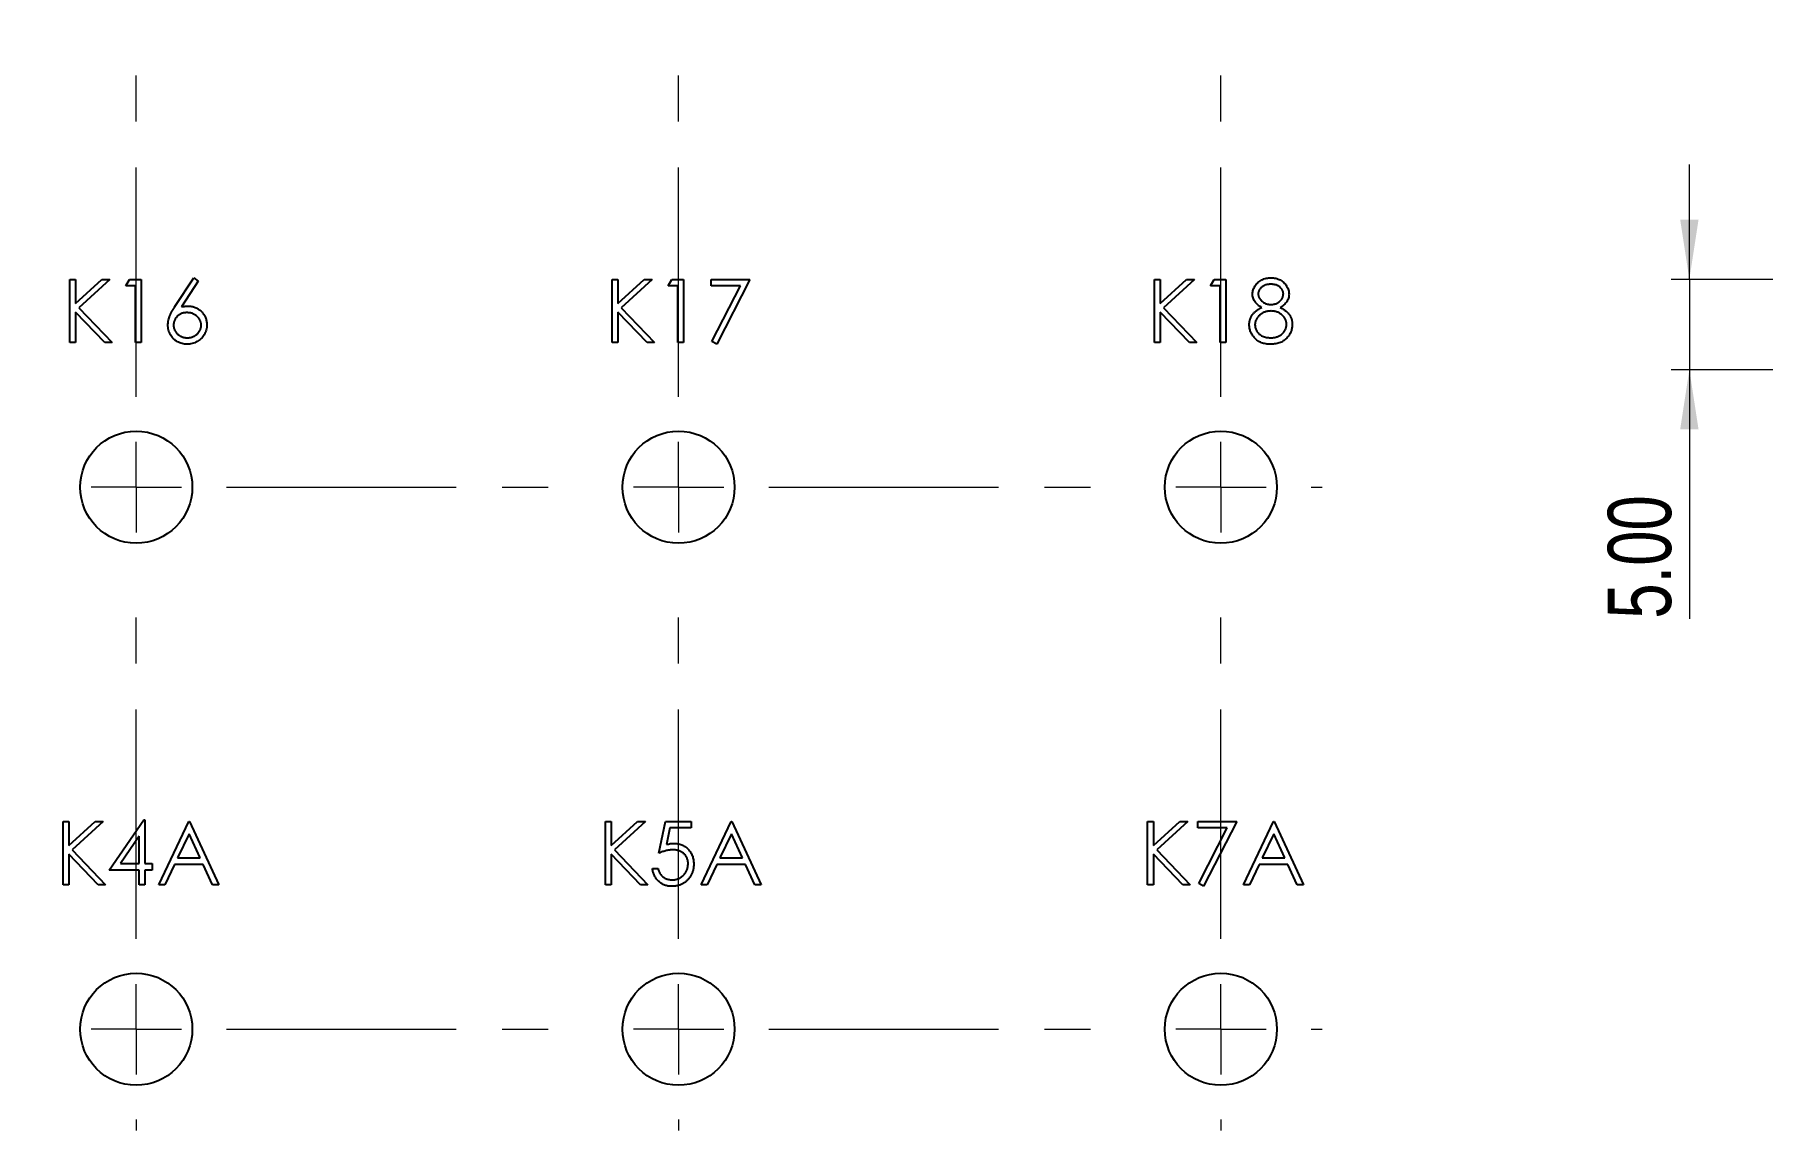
# Model space of a CAD drawing. Header units: millimetres. Extents: x 0 to 589, y 0 to 415.
# Drawn here: x 267.6 to 363.2, y 225.2 to 285.8 of the extents above; entities that cross this region are included whole.
import ezdxf

# ---------------------------------------------------------------- set-up
doc = ezdxf.new("R2010")
doc.units = ezdxf.units.MM
doc.linetypes.add('CENTERX2', pattern=[20.32, 12.7, -2.54, 2.54, -2.54])
doc.styles.add('SLDTEXTSTYLE1', font='TXT', dxfattribs={"width": 0.75})
doc.dimstyles.new('SLDDIMSTYLE1', dxfattribs={"dimtxt": 3.5, "dimasz": 3.302, "dimexe": 0, "dimexo": 0.0625, "dimgap": 0.875, "dimtad": 1, "dimrnd": 1e-09, "dimzin": 4, "dimdsep": 46, "dimtxsty": 'SLDTEXTSTYLE1', "dimsah": 1, "dimcen": 0.09, "dimadec": 0, "dimazin": 1, "dimtfac": 1, "dimtmove": 0, "dimatfit": 0, "dimfxl": 1, "dimfrac": 2, "dimtolj": 1, "dimtzin": 12, "dimarcsym": 0})

# ---------------------------------------------------------------- blocks, each defined once
blk = doc.blocks.new('_D_21')
at = {"color": 7, "linetype": 'Continuous', "lineweight": 0}
for p, q in [((359.166, 272.26), (359.166, 278.61)), ((426, 272.26), (358.166, 272.26)), ((359.166, 272.26), (359.166, 267.26)), ((378.6, 267.26), (358.166, 267.26)), ((359.166, 267.26), (359.166, 253.482))]:
    blk.add_line(p, q, dxfattribs=at)
at = {"color": 7, "linetype": 'Continuous', "lineweight": 18}
for points in [[(359.166, 272.26), (359.674, 275.562), (358.658, 275.562)], [(359.166, 267.26), (358.658, 263.958), (359.674, 263.958)]]:
    blk.add_solid(points, dxfattribs=at)
at = {"color": 7, "linetype": 'Continuous', "lineweight": 18, "insert": (354.655, 253.482), "char_height": 3.5, "attachment_point": 1, "rotation": 90, "style": 'SLDTEXTSTYLE1'}
blk.add_mtext('5.00', dxfattribs=at)
blk = doc.blocks.new('SW_CENTERMARKSYMBOL_6')
at = {"color": 0, "linetype": 'Continuous', "lineweight": 18}
for p, q in [((-120, 5), (-120, 5.6)), ((-90, 5), (-90, 5.6)), ((-60, 5), (-60, 5.6)), ((-30, 5), (-30, 5.6)), ((0, 5), (0, 5.6)), ((30, 5), (30, 5.6)), ((-120, 0), (-120, 2.5)), ((-90, 0), (-90, 2.5)), ((-60, 0), (-60, 2.5)), ((-30, 0), (-30, 2.5)), ((0, 0), (0, 2.5)), ((30, 0), (30, 2.5)), ((-125, 0), (-125.6, 0)), ((-120, 0), (-122.5, 0)), ((-120, 0), (-120, -2.5)), ((-120, 0), (-117.5, 0)), ((-90, 0), (-92.5, 0)), ((-90, 0), (-90, -2.5)), ((-90, 0), (-87.5, 0)), ((-60, 0), (-62.5, 0)), ((-60, 0), (-60, -2.5)), ((-60, 0), (-57.5, 0)), ((-30, 0), (-32.5, 0)), ((-30, 0), (-30, -2.5)), ((-30, 0), (-27.5, 0)), ((0, 0), (-2.5, 0)), ((0, 0), (0, -2.5)), ((0, 0), (2.5, 0)), ((30, 0), (27.5, 0)), ((30, 0), (30, -2.5)), ((30, 0), (32.5, 0)), ((35, 0), (35.6, 0)), ((-120, -30), (-120, -27.5)), ((-90, -30), (-90, -27.5)), ((-60, -30), (-60, -27.5)), ((-30, -30), (-30, -27.5)), ((0, -30), (0, -27.5)), ((30, -30), (30, -27.5)), ((-125, -30), (-125.6, -30)), ((-120, -30), (-122.5, -30)), ((-120, -30), (-120, -32.5)), ((-120, -30), (-117.5, -30)), ((-90, -30), (-92.5, -30)), ((-90, -30), (-90, -32.5)), ((-90, -30), (-87.5, -30)), ((-60, -30), (-62.5, -30)), ((-60, -30), (-60, -32.5)), ((-60, -30), (-57.5, -30)), ((-30, -30), (-32.5, -30)), ((-30, -30), (-30, -32.5)), ((-30, -30), (-27.5, -30)), ((0, -30), (-2.5, -30)), ((0, -30), (0, -32.5)), ((0, -30), (2.5, -30)), ((30, -30), (27.5, -30)), ((30, -30), (30, -32.5)), ((30, -30), (32.5, -30)), ((35, -30), (35.6, -30)), ((-120, -60), (-120, -57.5)), ((-90, -60), (-90, -57.5)), ((-60, -60), (-60, -57.5)), ((-30, -60), (-30, -57.5)), ((0, -60), (0, -57.5)), ((30, -60), (30, -57.5)), ((-125, -60), (-125.6, -60)), ((-120, -60), (-122.5, -60)), ((-120, -60), (-120, -62.5)), ((-120, -60), (-117.5, -60)), ((-90, -60), (-92.5, -60)), ((-90, -60), (-90, -62.5)), ((-90, -60), (-87.5, -60)), ((-60, -60), (-62.5, -60)), ((-60, -60), (-60, -62.5)), ((-60, -60), (-57.5, -60)), ((-30, -60), (-32.5, -60)), ((-30, -60), (-30, -62.5)), ((-30, -60), (-27.5, -60)), ((0, -60), (-2.5, -60)), ((0, -60), (0, -62.5)), ((0, -60), (2.5, -60)), ((30, -60), (27.5, -60)), ((30, -60), (30, -62.5)), ((30, -60), (32.5, -60)), ((35, -60), (35.6, -60)), ((-120, -90), (-120, -87.5)), ((-90, -90), (-90, -87.5)), ((-60, -90), (-60, -87.5)), ((-30, -90), (-30, -87.5)), ((0, -90), (0, -87.5)), ((30, -90), (30, -87.5)), ((-125, -90), (-125.6, -90)), ((-120, -90), (-122.5, -90)), ((-120, -90), (-120, -92.5)), ((-120, -90), (-117.5, -90)), ((-90, -90), (-92.5, -90)), ((-90, -90), (-90, -92.5)), ((-90, -90), (-87.5, -90)), ((-60, -90), (-62.5, -90)), ((-60, -90), (-60, -92.5)), ((-60, -90), (-57.5, -90)), ((-30, -90), (-32.5, -90)), ((-30, -90), (-30, -92.5)), ((-30, -90), (-27.5, -90)), ((0, -90), (-2.5, -90)), ((0, -90), (0, -92.5)), ((0, -90), (2.5, -90)), ((30, -90), (27.5, -90)), ((30, -90), (30, -92.5)), ((30, -90), (32.5, -90)), ((35, -90), (35.6, -90)), ((-120, -95), (-120, -95.6)), ((-90, -95), (-90, -95.6)), ((-60, -95), (-60, -95.6)), ((-30, -95), (-30, -95.6)), ((0, -95), (0, -95.6)), ((30, -95), (30, -95.6))]:
    blk.add_line(p, q, dxfattribs=at)
at = {"color": 0, "linetype": 'CENTERX2', "lineweight": 18}
for p, q in [((-115, 0), (-95, 0)), ((-85, 0), (-65, 0)), ((-55, 0), (-35, 0)), ((-25, 0), (-5, 0)), ((5, 0), (25, 0)), ((-120, -25), (-120, -5)), ((-90, -25), (-90, -5)), ((-60, -25), (-60, -5)), ((-30, -25), (-30, -5)), ((0, -25), (0, -5)), ((30, -25), (30, -5)), ((-115, -30), (-95, -30)), ((-85, -30), (-65, -30)), ((-55, -30), (-35, -30)), ((-25, -30), (-5, -30)), ((5, -30), (25, -30)), ((-120, -55), (-120, -35)), ((-90, -55), (-90, -35)), ((-60, -55), (-60, -35)), ((-30, -55), (-30, -35)), ((0, -55), (0, -35)), ((30, -55), (30, -35)), ((-115, -60), (-95, -60)), ((-85, -60), (-65, -60)), ((-55, -60), (-35, -60)), ((-25, -60), (-5, -60)), ((5, -60), (25, -60)), ((-120, -85), (-120, -65)), ((-90, -85), (-90, -65)), ((-60, -85), (-60, -65)), ((-30, -85), (-30, -65)), ((0, -85), (0, -65)), ((30, -85), (30, -65)), ((-115, -90), (-95, -90)), ((-85, -90), (-65, -90)), ((-55, -90), (-35, -90)), ((-25, -90), (-5, -90)), ((5, -90), (25, -90))]:
    blk.add_line(p, q, dxfattribs=at)

msp = doc.modelspace()

# ---------------------------------------------------------------- linework, layer by layer
at = {"color": 7, "linetype": 'Continuous', "lineweight": 25}
for p, q in [((269.572, 272.26), (269.886, 272.26)), ((269.572, 268.76), (269.572, 272.26)), ((269.886, 270.927), (271.345, 272.26)), ((269.886, 272.26), (269.886, 270.927)), ((271.793, 272.26), (270.073, 270.689)), ((271.345, 272.26), (271.793, 272.26)), ((272.668, 271.901), (272.873, 272.26)), ((273.206, 271.901), (272.668, 271.901)), ((272.873, 272.26), (273.52, 272.26)), ((273.206, 268.76), (273.206, 271.901)), ((273.52, 272.26), (273.52, 268.76)), ((275.392, 270.753), (276.437, 272.35)), ((276.679, 272.16), (275.754, 270.745)), ((276.437, 272.35), (276.679, 272.16)), ((299.572, 272.26), (299.886, 272.26)), ((299.572, 268.76), (299.572, 272.26)), ((299.886, 270.927), (301.345, 272.26)), ((299.886, 272.26), (299.886, 270.927)), ((301.793, 272.26), (300.073, 270.689)), ((301.345, 272.26), (301.793, 272.26)), ((302.668, 271.901), (302.873, 272.26)), ((303.206, 271.901), (302.668, 271.901)), ((302.873, 272.26), (303.52, 272.26)), ((303.206, 268.76), (303.206, 271.901)), ((303.52, 272.26), (303.52, 268.76)), ((305.046, 272.26), (307.2, 272.26)), ((305.046, 271.901), (305.046, 272.26)), ((306.668, 271.901), (305.046, 271.901)), ((305.089, 268.82), (306.668, 271.901)), ((307.2, 272.26), (305.36, 268.67)), ((329.572, 272.26), (329.886, 272.26)), ((329.572, 268.76), (329.572, 272.26)), ((329.886, 270.927), (331.345, 272.26)), ((329.886, 272.26), (329.886, 270.927)), ((331.793, 272.26), (330.073, 270.689)), ((331.345, 272.26), (331.793, 272.26)), ((332.668, 271.901), (332.873, 272.26)), ((333.206, 271.901), (332.668, 271.901)), ((332.873, 272.26), (333.52, 272.26)), ((333.206, 268.76), (333.206, 271.901)), ((333.52, 272.26), (333.52, 268.76)), ((270.073, 270.689), (271.927, 268.76)), ((300.073, 270.689), (301.927, 268.76)), ((330.073, 270.689), (331.927, 268.76)), ((269.886, 270.449), (269.886, 268.76)), ((271.509, 268.76), (269.886, 270.449)), ((299.886, 270.449), (299.886, 268.76)), ((301.509, 268.76), (299.886, 270.449)), ((329.886, 270.449), (329.886, 268.76)), ((331.509, 268.76), (329.886, 270.449)), ((269.886, 268.76), (269.572, 268.76)), ((271.927, 268.76), (271.509, 268.76)), ((273.52, 268.76), (273.206, 268.76)), ((299.886, 268.76), (299.572, 268.76)), ((301.927, 268.76), (301.509, 268.76)), ((303.52, 268.76), (303.206, 268.76)), ((305.36, 268.67), (305.089, 268.82)), ((329.886, 268.76), (329.572, 268.76)), ((331.927, 268.76), (331.509, 268.76)), ((333.52, 268.76), (333.206, 268.76)), ((269.2, 242.26), (269.514, 242.26)), ((269.2, 238.76), (269.2, 242.26)), ((269.514, 240.927), (270.973, 242.26)), ((269.514, 242.26), (269.514, 240.927)), ((271.421, 242.26), (269.701, 240.689)), ((270.973, 242.26), (271.421, 242.26)), ((271.758, 239.568), (273.668, 242.35)), ((273.668, 242.35), (273.732, 242.35)), ((273.732, 242.35), (273.732, 239.927)), ((274.495, 238.76), (276.155, 242.26)), ((276.155, 242.26), (276.2, 242.26)), ((276.2, 242.26), (277.815, 238.76)), ((299.2, 242.26), (299.514, 242.26)), ((299.2, 238.76), (299.2, 242.26)), ((299.514, 240.927), (300.973, 242.26)), ((299.514, 242.26), (299.514, 240.927)), ((301.421, 242.26), (299.701, 240.689)), ((300.973, 242.26), (301.421, 242.26)), ((302.161, 240.51), (302.52, 242.26)), ((302.52, 242.26), (303.956, 242.26)), ((302.766, 241.901), (302.577, 240.98)), ((303.956, 241.901), (302.766, 241.901)), ((303.956, 242.26), (303.956, 241.901)), ((304.495, 238.76), (306.155, 242.26)), ((306.155, 242.26), (306.2, 242.26)), ((306.2, 242.26), (307.815, 238.76)), ((329.2, 242.26), (329.514, 242.26)), ((329.2, 238.76), (329.2, 242.26)), ((329.514, 240.927), (330.973, 242.26)), ((329.514, 242.26), (329.514, 240.927)), ((331.421, 242.26), (329.701, 240.689)), ((330.973, 242.26), (331.421, 242.26)), ((331.982, 242.26), (334.136, 242.26)), ((331.982, 241.901), (331.982, 242.26)), ((333.604, 241.901), (331.982, 241.901)), ((332.025, 238.82), (333.604, 241.901)), ((334.136, 242.26), (332.296, 238.67)), ((334.495, 238.76), (336.155, 242.26)), ((336.155, 242.26), (336.2, 242.26)), ((336.2, 242.26), (337.815, 238.76)), ((273.418, 241.447), (272.375, 239.927)), ((273.418, 239.927), (273.418, 241.447)), ((276.174, 241.578), (275.54, 240.241)), ((276.791, 240.241), (276.174, 241.578)), ((306.174, 241.578), (305.54, 240.241)), ((306.791, 240.241), (306.174, 241.578)), ((336.174, 241.578), (335.54, 240.241)), ((336.791, 240.241), (336.174, 241.578)), ((269.514, 240.449), (269.514, 238.76)), ((271.137, 238.76), (269.514, 240.449)), ((269.701, 240.689), (271.556, 238.76)), ((272.375, 239.927), (273.418, 239.927)), ((273.732, 239.927), (274.136, 239.927)), ((274.136, 239.927), (274.136, 239.568)), ((275.54, 240.241), (276.791, 240.241)), ((299.514, 240.449), (299.514, 238.76)), ((301.137, 238.76), (299.514, 240.449)), ((299.701, 240.689), (301.556, 238.76)), ((305.54, 240.241), (306.791, 240.241)), ((329.514, 240.449), (329.514, 238.76)), ((331.137, 238.76), (329.514, 240.449)), ((329.701, 240.689), (331.556, 238.76)), ((335.54, 240.241), (336.791, 240.241)), ((273.418, 239.568), (271.758, 239.568)), ((273.418, 238.76), (273.418, 239.568)), ((273.732, 239.568), (273.732, 238.76)), ((274.136, 239.568), (273.732, 239.568)), ((275.37, 239.882), (274.838, 238.76)), ((276.956, 239.882), (275.37, 239.882)), ((277.474, 238.76), (276.956, 239.882)), ((301.802, 239.657), (302.117, 239.657)), ((305.37, 239.882), (304.838, 238.76)), ((306.956, 239.882), (305.37, 239.882)), ((307.474, 238.76), (306.956, 239.882)), ((335.37, 239.882), (334.838, 238.76)), ((336.956, 239.882), (335.37, 239.882)), ((337.474, 238.76), (336.956, 239.882)), ((269.514, 238.76), (269.2, 238.76)), ((271.556, 238.76), (271.137, 238.76)), ((273.732, 238.76), (273.418, 238.76)), ((274.838, 238.76), (274.495, 238.76)), ((277.815, 238.76), (277.474, 238.76)), ((299.514, 238.76), (299.2, 238.76)), ((301.556, 238.76), (301.137, 238.76)), ((304.838, 238.76), (304.495, 238.76)), ((307.815, 238.76), (307.474, 238.76)), ((329.514, 238.76), (329.2, 238.76)), ((331.556, 238.76), (331.137, 238.76)), ((332.296, 238.67), (332.025, 238.82)), ((334.838, 238.76), (334.495, 238.76)), ((337.815, 238.76), (337.474, 238.76))]:
    msp.add_line(p, q, dxfattribs=at)
for centre in [(273.251, 260.76), (303.251, 260.76), (333.251, 260.76), (273.251, 230.76), (303.251, 230.76), (333.251, 230.76)]:
    msp.add_circle(centre, 3.1, dxfattribs=at)
for points, knots in [([(335.001, 271.452), (335.003, 271.489), (335.006, 271.564), (335.033, 271.675), (335.076, 271.785), (335.135, 271.892), (335.208, 271.993), (335.296, 272.084), (335.397, 272.163), (335.51, 272.229), (335.631, 272.284), (335.759, 272.321), (335.891, 272.345), (335.981, 272.348), (336.027, 272.35)], [0, 0, 0, 0, 0.074058, 0.14887, 0.226668, 0.307735, 0.391157, 0.473929, 0.557928, 0.644989, 0.733364, 0.821092, 0.909287, 1, 1, 1, 1]), ([(336.009, 271.991), (335.985, 271.99), (335.937, 271.989), (335.866, 271.982), (335.799, 271.969), (335.735, 271.952), (335.675, 271.929), (335.617, 271.901), (335.563, 271.868), (335.512, 271.831), (335.466, 271.789), (335.426, 271.747), (335.392, 271.701), (335.363, 271.654), (335.343, 271.605), (335.327, 271.554), (335.316, 271.501), (335.316, 271.465), (335.315, 271.447)], [0, 0, 0, 0, 0.075243, 0.147209, 0.216447, 0.284025, 0.350655, 0.415031, 0.47963, 0.544652, 0.608044, 0.667828, 0.725114, 0.780992, 0.835527, 0.889438, 0.944072, 1, 1, 1, 1]), ([(336.706, 271.454), (336.706, 271.47), (336.705, 271.503), (336.696, 271.552), (336.682, 271.6), (336.662, 271.647), (336.637, 271.692), (336.606, 271.737), (336.569, 271.78), (336.528, 271.823), (336.481, 271.862), (336.429, 271.897), (336.371, 271.926), (336.308, 271.95), (336.24, 271.968), (336.168, 271.981), (336.09, 271.989), (336.037, 271.99), (336.009, 271.991)], [0, 0, 0, 0, 0.050902, 0.101034, 0.151084, 0.203062, 0.256248, 0.310847, 0.368769, 0.430015, 0.49252, 0.556049, 0.621996, 0.690192, 0.761385, 0.836356, 0.915487, 1, 1, 1, 1]), ([(336.027, 272.35), (336.071, 272.348), (336.159, 272.345), (336.288, 272.322), (336.412, 272.282), (336.529, 272.228), (336.638, 272.162), (336.735, 272.081), (336.82, 271.991), (336.891, 271.89), (336.949, 271.783), (336.99, 271.672), (337.015, 271.558), (337.019, 271.48), (337.02, 271.442)], [0, 0, 0, 0, 0.08941, 0.176306, 0.262626, 0.349446, 0.435498, 0.518928, 0.601355, 0.684256, 0.765807, 0.844877, 0.92228, 1, 1, 1, 1]), ([(275.001, 269.736), (275.002, 269.772), (275.005, 269.846), (275.022, 269.957), (275.049, 270.071), (275.079, 270.168), (275.111, 270.247), (275.138, 270.311), (275.171, 270.377), (275.206, 270.447), (275.247, 270.519), (275.291, 270.594), (275.34, 270.672), (275.375, 270.725), (275.392, 270.753)], [0, 0, 0, 0, 0.097818, 0.199726, 0.305276, 0.415811, 0.474472, 0.537274, 0.603657, 0.674299, 0.749834, 0.828598, 0.912378, 1, 1, 1, 1]), ([(275.754, 270.745), (275.816, 270.755), (275.936, 270.774), (276.057, 270.778), (276.117, 270.779)], [0, 0, 0, 0, 0.5126593, 1, 1, 1, 1]), ([(276.117, 270.779), (276.152, 270.778), (276.222, 270.776), (276.325, 270.762), (276.424, 270.739), (276.518, 270.706), (276.608, 270.663), (276.695, 270.612), (276.777, 270.55), (276.854, 270.481), (276.924, 270.404), (276.986, 270.323), (277.039, 270.237), (277.081, 270.146), (277.114, 270.051), (277.138, 269.952), (277.152, 269.848), (277.154, 269.778), (277.155, 269.742)], [0, 0, 0, 0, 0.0652308, 0.1284049, 0.1900671, 0.2509434, 0.3115458, 0.3728628, 0.4350237, 0.4990717, 0.5630911, 0.6255101, 0.68668, 0.7472825, 0.8085635, 0.8707421, 0.934341, 1, 1, 1, 1]), ([(334.822, 269.751), (334.822, 269.775), (334.823, 269.824), (334.831, 269.895), (334.844, 269.965), (334.861, 270.033), (334.885, 270.099), (334.913, 270.163), (334.946, 270.226), (334.984, 270.287), (335.028, 270.346), (335.078, 270.403), (335.135, 270.458), (335.199, 270.512), (335.267, 270.565), (335.343, 270.615), (335.425, 270.665), (335.483, 270.694), (335.512, 270.71)], [0, 0, 0, 0, 0.058854, 0.116315, 0.172675, 0.22878, 0.28458, 0.340257, 0.39663, 0.453507, 0.512318, 0.572648, 0.636022, 0.702363, 0.771483, 0.844184, 0.92007, 1, 1, 1, 1]), ([(335.512, 270.71), (335.472, 270.732), (335.393, 270.775), (335.289, 270.853), (335.2, 270.939), (335.127, 271.032), (335.07, 271.131), (335.031, 271.235), (335.005, 271.342), (335.002, 271.415), (335.001, 271.452)], [0, 0, 0, 0, 0.14586, 0.282426, 0.41085, 0.535029, 0.654701, 0.770133, 0.884556, 1, 1, 1, 1]), ([(336.03, 270.51), (335.999, 270.509), (335.938, 270.508), (335.848, 270.496), (335.762, 270.479), (335.68, 270.454), (335.602, 270.421), (335.528, 270.381), (335.457, 270.333), (335.392, 270.28), (335.332, 270.222), (335.28, 270.16), (335.235, 270.096), (335.199, 270.03), (335.17, 269.961), (335.151, 269.889), (335.138, 269.816), (335.137, 269.765), (335.136, 269.74)], [0, 0, 0, 0, 0.0712687, 0.1398118, 0.2064974, 0.2715352, 0.3360818, 0.4005284, 0.4649838, 0.5300503, 0.5944234, 0.6555827, 0.7148491, 0.7721151, 0.8289992, 0.8851222, 0.9420794, 1, 1, 1, 1]), ([(335.315, 271.447), (335.316, 271.428), (335.317, 271.392), (335.328, 271.339), (335.343, 271.286), (335.368, 271.236), (335.398, 271.186), (335.434, 271.138), (335.478, 271.092), (335.527, 271.047), (335.58, 271.005), (335.637, 270.969), (335.696, 270.938), (335.757, 270.913), (335.82, 270.893), (335.885, 270.879), (335.953, 270.87), (335.999, 270.869), (336.022, 270.869)], [0, 0, 0, 0, 0.054564, 0.107826, 0.161924, 0.21751, 0.274498, 0.334815, 0.397555, 0.464755, 0.532901, 0.600097, 0.665354, 0.731084, 0.796883, 0.863292, 0.930831, 1, 1, 1, 1]), ([(336.022, 270.869), (336.052, 270.87), (336.111, 270.872), (336.198, 270.888), (336.283, 270.913), (336.365, 270.948), (336.441, 270.991), (336.509, 271.044), (336.568, 271.103), (336.617, 271.169), (336.656, 271.24), (336.685, 271.31), (336.703, 271.382), (336.705, 271.43), (336.706, 271.454)], [0, 0, 0, 0, 0.08969, 0.178494, 0.266838, 0.356558, 0.445334, 0.530806, 0.614076, 0.697707, 0.779142, 0.855354, 0.928557, 1, 1, 1, 1]), ([(336.886, 269.773), (336.885, 269.797), (336.883, 269.844), (336.872, 269.914), (336.852, 269.981), (336.824, 270.047), (336.788, 270.11), (336.745, 270.172), (336.694, 270.23), (336.635, 270.287), (336.572, 270.339), (336.504, 270.385), (336.433, 270.423), (336.358, 270.455), (336.281, 270.48), (336.2, 270.497), (336.116, 270.508), (336.059, 270.509), (336.03, 270.51)], [0, 0, 0, 0, 0.057339, 0.113063, 0.169181, 0.225775, 0.283826, 0.343454, 0.405907, 0.471392, 0.538003, 0.603064, 0.667602, 0.732225, 0.797005, 0.863048, 0.930357, 1, 1, 1, 1]), ([(337.02, 271.442), (337.019, 271.404), (337.016, 271.329), (336.992, 271.22), (336.953, 271.119), (336.898, 271.023), (336.827, 270.934), (336.74, 270.852), (336.639, 270.775), (336.563, 270.732), (336.523, 270.71)], [0, 0, 0, 0, 0.121904, 0.239413, 0.35541, 0.472091, 0.592859, 0.718703, 0.854892, 1, 1, 1, 1]), ([(336.523, 270.71), (336.552, 270.695), (336.608, 270.666), (336.687, 270.619), (336.76, 270.569), (336.828, 270.52), (336.89, 270.468), (336.945, 270.414), (336.995, 270.359), (337.038, 270.302), (337.076, 270.243), (337.109, 270.183), (337.138, 270.121), (337.16, 270.056), (337.178, 269.99), (337.191, 269.921), (337.198, 269.851), (337.199, 269.803), (337.2, 269.779)], [0, 0, 0, 0, 0.079525, 0.1551, 0.22722, 0.295911, 0.362056, 0.42552, 0.485813, 0.544495, 0.60146, 0.657841, 0.713974, 0.769468, 0.82613, 0.882885, 0.940701, 1, 1, 1, 1]), ([(276.061, 268.67), (276.014, 268.672), (275.921, 268.675), (275.784, 268.702), (275.652, 268.745), (275.526, 268.806), (275.41, 268.882), (275.306, 268.973), (275.215, 269.078), (275.139, 269.197), (275.078, 269.324), (275.033, 269.457), (275.007, 269.595), (275.003, 269.689), (275.001, 269.736)], [0, 0, 0, 0, 0.084335, 0.167052, 0.249566, 0.33274, 0.415915, 0.497828, 0.580373, 0.6646, 0.749467, 0.83251, 0.915639, 1, 1, 1, 1]), ([(276.051, 270.42), (276.024, 270.419), (275.972, 270.418), (275.896, 270.409), (275.823, 270.392), (275.754, 270.371), (275.689, 270.342), (275.629, 270.307), (275.571, 270.265), (275.519, 270.218), (275.471, 270.166), (275.43, 270.111), (275.394, 270.053), (275.365, 269.992), (275.343, 269.929), (275.327, 269.863), (275.318, 269.794), (275.316, 269.747), (275.315, 269.723)], [0, 0, 0, 0, 0.070599, 0.137901, 0.203196, 0.26679, 0.329106, 0.390654, 0.452653, 0.515748, 0.577926, 0.63893, 0.698351, 0.757296, 0.816394, 0.876267, 0.936817, 1, 1, 1, 1]), ([(275.315, 269.723), (275.316, 269.7), (275.317, 269.653), (275.328, 269.585), (275.345, 269.519), (275.371, 269.456), (275.401, 269.395), (275.441, 269.339), (275.485, 269.283), (275.538, 269.232), (275.595, 269.184), (275.655, 269.143), (275.718, 269.107), (275.785, 269.079), (275.854, 269.057), (275.926, 269.041), (276.001, 269.031), (276.052, 269.03), (276.078, 269.029)], [0, 0, 0, 0, 0.061842, 0.121262, 0.180746, 0.239231, 0.298308, 0.358183, 0.420359, 0.484792, 0.549938, 0.613718, 0.676681, 0.739154, 0.8022, 0.86674, 0.93205, 1, 1, 1, 1]), ([(276.841, 269.723), (276.84, 269.747), (276.839, 269.794), (276.827, 269.863), (276.81, 269.929), (276.785, 269.993), (276.751, 270.053), (276.711, 270.111), (276.664, 270.166), (276.61, 270.218), (276.551, 270.265), (276.488, 270.307), (276.423, 270.342), (276.355, 270.371), (276.283, 270.392), (276.208, 270.409), (276.13, 270.418), (276.078, 270.419), (276.051, 270.42)], [0, 0, 0, 0, 0.061138, 0.119994, 0.178225, 0.236256, 0.294929, 0.354716, 0.41673, 0.480664, 0.545832, 0.609758, 0.672971, 0.736017, 0.799839, 0.864775, 0.931088, 1, 1, 1, 1]), ([(277.155, 269.742), (277.154, 269.693), (277.151, 269.597), (277.123, 269.456), (277.08, 269.323), (277.018, 269.198), (276.941, 269.082), (276.847, 268.979), (276.739, 268.887), (276.618, 268.811), (276.487, 268.748), (276.35, 268.703), (276.207, 268.675), (276.11, 268.672), (276.061, 268.67)], [0, 0, 0, 0, 0.085948, 0.169125, 0.250399, 0.33229, 0.413364, 0.494172, 0.576022, 0.660757, 0.745783, 0.830044, 0.914028, 1, 1, 1, 1]), ([(276.078, 269.029), (276.104, 269.03), (276.155, 269.031), (276.23, 269.041), (276.302, 269.057), (276.371, 269.079), (276.438, 269.107), (276.501, 269.142), (276.561, 269.184), (276.618, 269.232), (276.67, 269.283), (276.716, 269.338), (276.754, 269.396), (276.786, 269.456), (276.811, 269.519), (276.828, 269.585), (276.839, 269.653), (276.84, 269.7), (276.841, 269.723)], [0, 0, 0, 0, 0.0679624, 0.1332834, 0.1978353, 0.260892, 0.3233765, 0.3863501, 0.4496377, 0.5147953, 0.5792399, 0.6418142, 0.7013586, 0.7607268, 0.8192221, 0.8787162, 0.9381474, 1, 1, 1, 1]), ([(336.006, 268.67), (335.959, 268.671), (335.867, 268.674), (335.734, 268.689), (335.61, 268.715), (335.494, 268.752), (335.387, 268.799), (335.29, 268.858), (335.2, 268.926), (335.121, 269.006), (335.051, 269.091), (334.99, 269.179), (334.939, 269.269), (334.895, 269.361), (334.862, 269.455), (334.839, 269.552), (334.825, 269.651), (334.823, 269.717), (334.822, 269.751)], [0, 0, 0, 0, 0.078556, 0.152863, 0.22356, 0.290375, 0.355403, 0.418291, 0.480389, 0.543073, 0.604924, 0.664398, 0.721943, 0.778375, 0.83383, 0.888861, 0.944089, 1, 1, 1, 1]), ([(335.136, 269.74), (335.137, 269.709), (335.14, 269.646), (335.161, 269.554), (335.196, 269.465), (335.244, 269.379), (335.303, 269.299), (335.376, 269.23), (335.459, 269.168), (335.553, 269.118), (335.656, 269.078), (335.767, 269.05), (335.886, 269.032), (335.967, 269.03), (336.009, 269.029)], [0, 0, 0, 0, 0.074898, 0.148596, 0.224471, 0.302323, 0.381919, 0.461149, 0.542417, 0.626716, 0.714597, 0.804903, 0.900127, 1, 1, 1, 1]), ([(336.009, 269.029), (336.042, 269.03), (336.106, 269.031), (336.199, 269.042), (336.287, 269.059), (336.369, 269.084), (336.447, 269.114), (336.519, 269.154), (336.588, 269.198), (336.648, 269.251), (336.704, 269.307), (336.752, 269.367), (336.794, 269.429), (336.827, 269.493), (336.853, 269.56), (336.872, 269.628), (336.884, 269.7), (336.885, 269.748), (336.886, 269.773)], [0, 0, 0, 0, 0.076559, 0.149161, 0.218827, 0.285567, 0.350313, 0.414125, 0.477179, 0.540368, 0.602202, 0.662034, 0.719934, 0.775907, 0.831115, 0.886667, 0.942552, 1, 1, 1, 1]), ([(337.2, 269.779), (337.199, 269.746), (337.198, 269.679), (337.184, 269.581), (337.164, 269.485), (337.135, 269.392), (337.098, 269.303), (337.051, 269.217), (336.998, 269.132), (336.956, 269.081), (336.935, 269.054)], [0, 0, 0, 0, 0.128158, 0.253673, 0.377325, 0.499385, 0.622918, 0.745839, 0.871395, 1, 1, 1, 1]), ([(336.935, 269.054), (336.907, 269.024), (336.852, 268.963), (336.757, 268.884), (336.653, 268.818), (336.54, 268.764), (336.419, 268.722), (336.289, 268.691), (336.15, 268.674), (336.055, 268.671), (336.006, 268.67)], [0, 0, 0, 0, 0.119283, 0.237093, 0.354796, 0.474576, 0.59746, 0.724926, 0.858883, 1, 1, 1, 1]), ([(302.577, 240.98), (302.614, 240.991), (302.686, 241.01), (302.792, 241.032), (302.893, 241.046), (302.958, 241.048), (302.989, 241.048)], [0, 0, 0, 0, 0.2750684, 0.5329015, 0.7739735, 1, 1, 1, 1]), ([(302.989, 241.048), (303.029, 241.048), (303.105, 241.046), (303.218, 241.03), (303.325, 241.005), (303.427, 240.97), (303.524, 240.925), (303.615, 240.869), (303.701, 240.803), (303.781, 240.728), (303.853, 240.645), (303.917, 240.556), (303.971, 240.461), (304.015, 240.36), (304.05, 240.254), (304.073, 240.142), (304.088, 240.025), (304.09, 239.944), (304.091, 239.903)], [0, 0, 0, 0, 0.065808, 0.129394, 0.190894, 0.251281, 0.310815, 0.370371, 0.430768, 0.492881, 0.555104, 0.616067, 0.677256, 0.73826, 0.800762, 0.864778, 0.931045, 1, 1, 1, 1]), ([(302.933, 240.689), (302.906, 240.689), (302.85, 240.688), (302.764, 240.679), (302.673, 240.665), (302.579, 240.645), (302.48, 240.619), (302.378, 240.589), (302.271, 240.552), (302.198, 240.524), (302.161, 240.51)], [0, 0, 0, 0, 0.102203, 0.2110233, 0.3250997, 0.4465021, 0.5737877, 0.7089007, 0.8503579, 1, 1, 1, 1]), ([(302.888, 239.029), (302.918, 239.03), (302.977, 239.032), (303.064, 239.044), (303.148, 239.063), (303.228, 239.092), (303.306, 239.127), (303.379, 239.171), (303.45, 239.223), (303.516, 239.282), (303.577, 239.347), (303.631, 239.416), (303.675, 239.49), (303.713, 239.568), (303.742, 239.65), (303.762, 239.735), (303.774, 239.825), (303.776, 239.886), (303.777, 239.917)], [0, 0, 0, 0, 0.064207, 0.126425, 0.18768, 0.248216, 0.308305, 0.369661, 0.431699, 0.495947, 0.559758, 0.622295, 0.683911, 0.745092, 0.80674, 0.869087, 0.93329, 1, 1, 1, 1]), ([(303.777, 239.917), (303.776, 239.945), (303.775, 240), (303.764, 240.08), (303.746, 240.156), (303.721, 240.228), (303.688, 240.297), (303.649, 240.361), (303.601, 240.421), (303.547, 240.476), (303.488, 240.527), (303.423, 240.57), (303.352, 240.606), (303.278, 240.638), (303.198, 240.661), (303.114, 240.678), (303.025, 240.687), (302.964, 240.689), (302.933, 240.689)], [0, 0, 0, 0, 0.0653514, 0.127916, 0.1883602, 0.2472161, 0.3056301, 0.3637698, 0.4226609, 0.4826873, 0.5433002, 0.604118, 0.6649649, 0.7274135, 0.7914676, 0.8580554, 0.9270368, 1, 1, 1, 1]), ([(302.87, 238.67), (302.835, 238.671), (302.767, 238.672), (302.666, 238.686), (302.57, 238.707), (302.477, 238.737), (302.389, 238.776), (302.306, 238.824), (302.225, 238.879), (302.15, 238.944), (302.081, 239.015), (302.019, 239.092), (301.964, 239.174), (301.917, 239.261), (301.876, 239.353), (301.844, 239.45), (301.819, 239.552), (301.808, 239.622), (301.802, 239.657)], [0, 0, 0, 0, 0.065421, 0.128708, 0.190236, 0.250724, 0.310637, 0.370766, 0.431615, 0.493523, 0.555883, 0.617342, 0.678668, 0.740711, 0.802985, 0.866803, 0.932347, 1, 1, 1, 1]), ([(302.117, 239.657), (302.124, 239.624), (302.139, 239.56), (302.172, 239.47), (302.212, 239.389), (302.259, 239.318), (302.316, 239.255), (302.38, 239.2), (302.452, 239.15), (302.533, 239.108), (302.618, 239.072), (302.706, 239.048), (302.797, 239.032), (302.858, 239.03), (302.888, 239.029)], [0, 0, 0, 0, 0.094687, 0.181994, 0.264377, 0.34218, 0.418618, 0.496509, 0.577369, 0.661511, 0.746733, 0.831258, 0.915206, 1, 1, 1, 1]), ([(304.091, 239.903), (304.09, 239.875), (304.089, 239.818), (304.082, 239.734), (304.069, 239.652), (304.052, 239.571), (304.029, 239.493), (304.002, 239.416), (303.969, 239.341), (303.932, 239.267), (303.891, 239.197), (303.845, 239.132), (303.797, 239.069), (303.745, 239.012), (303.688, 238.958), (303.629, 238.909), (303.566, 238.864), (303.499, 238.824), (303.43, 238.787), (303.358, 238.756), (303.283, 238.729), (303.206, 238.708), (303.126, 238.691), (303.043, 238.679), (302.957, 238.671), (302.899, 238.67), (302.87, 238.67)], [0, 0, 0, 0, 0.0440145, 0.0874341, 0.1301184, 0.1725537, 0.2145548, 0.2562981, 0.2984382, 0.340849, 0.3827152, 0.423924, 0.4642462, 0.5040737, 0.5438619, 0.5835667, 0.6230943, 0.6632291, 0.7035513, 0.7439379, 0.7845413, 0.8257501, 0.8677574, 0.9107452, 0.9549144, 1, 1, 1, 1])]:
    msp.add_open_spline(points, degree=3, knots=knots, dxfattribs=at)

# ---------------------------------------------------------------- block references
at = {"color": 7, "linetype": 'Continuous', "lineweight": 0}
msp.add_blockref('SW_CENTERMARKSYMBOL_6', (303.251, 320.76), dxfattribs=at)

# ---------------------------------------------------------------- dimensions: what is measured, and where the dimension line sits
at = {"color": 7, "linetype": 'Continuous', "lineweight": 18}
dim = msp.add_linear_dim(base=(356.388, 267.26), p1=(366.251, 272.26), p2=(366.251, 267.26), angle=90, dimstyle='SLDDIMSTYLE1', dxfattribs=at)
dim.commit()
dim.dimension.update_dxf_attribs({"geometry": '_D_21', "text_midpoint": (356.388, 258.008), "dimtype": 160})

doc.saveas('drawing.dxf')
